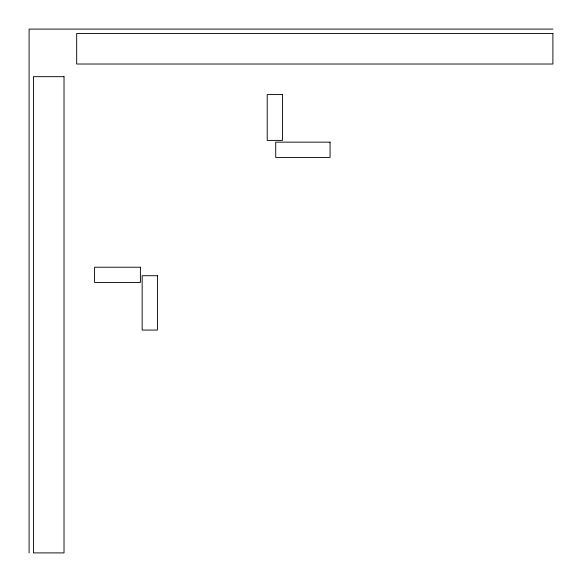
<?xml version="1.0" encoding="UTF-8"?>
<svg xmlns="http://www.w3.org/2000/svg" width="582" height="582" viewBox="0 0 582 582"><rect width="100%" height="100%" fill="white"/><g stroke="black" fill="none" stroke-linecap="round" stroke-linejoin="round"><path stroke-width="0.87" d="M552.9 29.1L29.1 29.1L29.1 552.9M552.9 33.465L76.679 33.465L76.679 64.02L552.9 64.02L552.9 33.465M64.02 76.679L33.465 76.679L33.465 552.9L64.02 552.9L64.02 76.679M282.488 94.575L267.211 94.575L267.211 140.407L282.488 140.407L282.488 94.575M330.067 142.154L275.723 142.154L275.723 157.431L330.067 157.431L330.067 142.154M140.407 267.211L94.575 267.211L94.575 282.488L140.407 282.488L140.407 267.211M157.431 275.723L142.154 275.723L142.154 330.067L157.431 330.067L157.431 275.723"/></g></svg>
